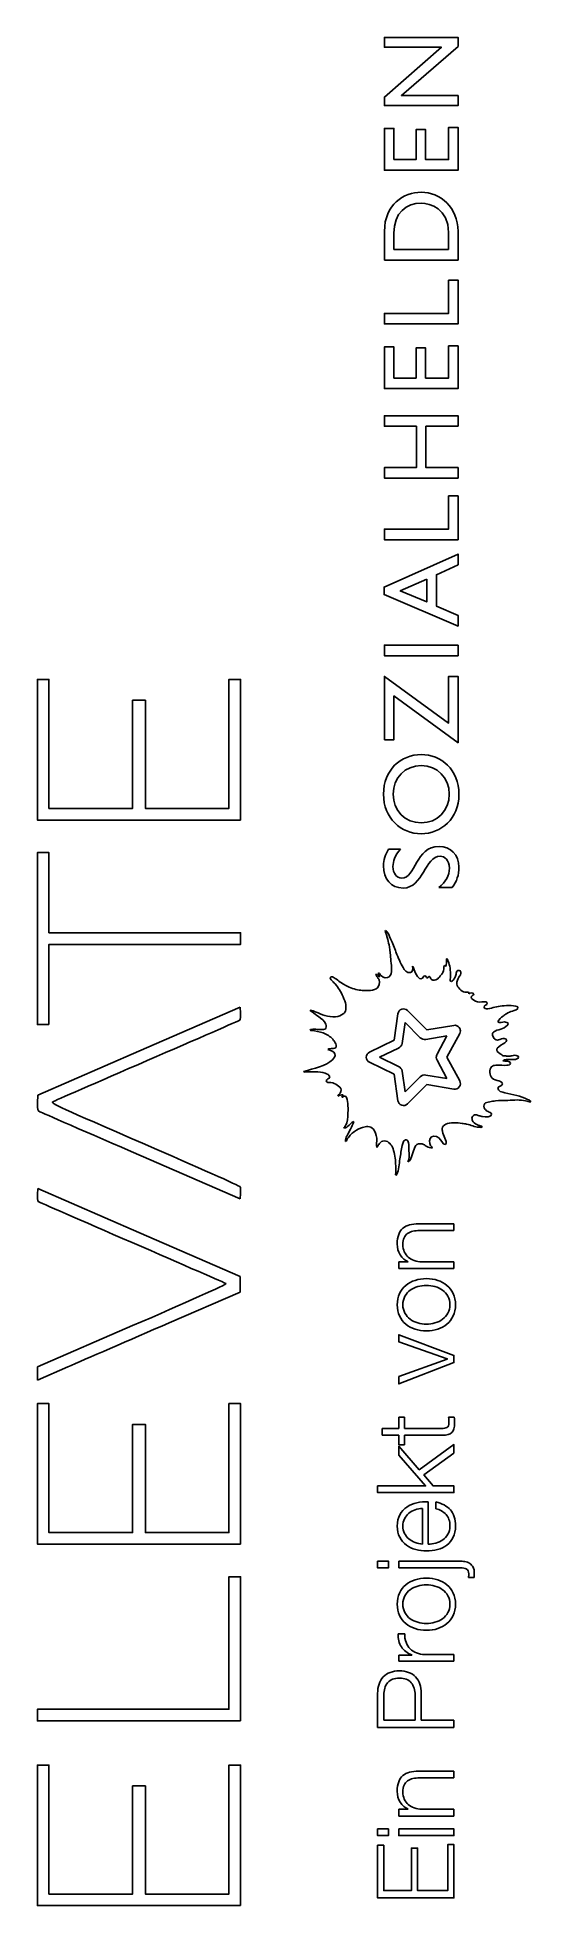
# Model space of a CAD drawing. Header units: millimetres. Extents: x -4.5 to 7.5, y 25.9 to 71.5.
import ezdxf

# ---------------------------------------------------------------- set-up
doc = ezdxf.new("R2010")
doc.units = ezdxf.units.MM
doc.layers.get('0').update_dxf_attribs({"linetype": 'CONTINUOUS'})

msp = doc.modelspace()

# ---------------------------------------------------------------- linework, layer by layer
for p, q in [((3.937, 66.044), (3.937, 66.742)), ((4.168, 66.699), (4.168, 66.302)), ((5.5, 66.302), (5.5, 66.713)), ((5.732, 66.744), (5.732, 66.044)), ((4.168, 66.302), (5.5, 66.302)), ((5.732, 66.044), (3.937, 66.044)), ((4.039, 51.674), (4.331, 51.674)), ((5.59, 50.74), (5.263, 50.74)), ((0.412, 47.821), (-2.054, 46.752)), ((0.421, 47.676), (0.412, 47.821)), ((4.17, 47.015), (4.266, 47.664)), ((4.443, 47.448), (4.368, 46.941)), ((4.812, 47.079), (4.443, 47.448)), ((4.497, 47.74), (4.967, 47.269)), ((3.568, 46.725), (4.17, 47.015)), ((5.461, 47.123), (4.945, 47.036)), ((4.967, 47.269), (5.631, 47.38)), ((5.22, 46.675), (5.461, 47.123)), ((5.774, 47.181), (5.462, 46.602)), ((-2.054, 46.752), (-4.52, 45.68)), ((4.17, 46.189), (3.568, 46.48)), ((4.283, 46.826), (3.819, 46.602)), ((3.819, 46.602), (4.283, 46.378)), ((5.461, 46.082), (5.22, 46.53)), ((5.462, 46.602), (5.774, 46.023)), ((4.266, 45.541), (4.17, 46.189)), ((4.368, 46.263), (4.443, 45.756)), ((4.443, 45.756), (4.812, 46.126)), ((4.945, 46.168), (5.461, 46.082)), ((-4.52, 45.68), (-4.528, 45.49)), ((4.967, 45.936), (4.497, 45.465)), ((5.631, 45.824), (4.967, 45.936)), ((-1.997, 44.198), (0.412, 43.152)), ((-4.52, 43.398), (-4.528, 43.254)), ((-2.054, 42.327), (-4.52, 43.398)), ((0.412, 43.152), (0.421, 43.279)), ((4.767, 42.54), (5.634, 42.54)), ((5.634, 42.375), (4.793, 42.375)), ((5.634, 42.54), (5.634, 42.375)), ((0.412, 41.258), (-2.054, 42.327)), ((4.287, 41.446), (4.287, 41.61)), ((4.287, 41.61), (4.519, 41.61)), ((4.519, 41.61), (4.519, 41.615)), ((4.848, 41.61), (5.634, 41.61)), ((5.634, 41.61), (5.634, 41.446)), ((0.412, 41.066), (0.412, 41.258)), ((0.412, 40.876), (0.412, 41.066)), ((5.634, 41.446), (4.287, 41.446)), ((-1.317, 40.124), (0.412, 40.876)), ((-2.21, 40.056), (-4.534, 39.05)), ((-4.534, 39.05), (-4.534, 38.889)), ((-4.534, 38.73), (-3.791, 39.05)), ((-4.534, 38.889), (-4.534, 38.73)), ((4.287, 37.55), (4.287, 37.825)), ((4.287, 37.825), (4.425, 37.825)), ((4.425, 37.825), (4.425, 37.55)), ((5.503, 37.825), (5.642, 37.825)), ((3.882, 37.386), (3.882, 37.55)), ((3.882, 37.55), (4.287, 37.55)), ((4.287, 37.386), (3.882, 37.386)), ((4.287, 37.151), (4.287, 37.386)), ((4.425, 37.55), (5.334, 37.55)), ((5.347, 37.386), (4.425, 37.386)), ((4.425, 37.386), (4.425, 37.151)), ((4.425, 37.151), (4.287, 37.151)), ((4.866, 34.725), (4.866, 35.597)), ((5.005, 35.762), (5.005, 34.725)), ((5.19, 35.592), (5.19, 35.757)), ((4.287, 34.148), (4.287, 34.313)), ((4.287, 34.313), (5.757, 34.313)), ((5.796, 34.148), (4.287, 34.148)), ((6.125, 33.914), (5.989, 33.914)), ((4.268, 32.538), (4.433, 32.538)), ((4.287, 31.872), (4.287, 32.023)), ((4.287, 32.023), (4.603, 32.023)), ((4.603, 32.023), (4.603, 32.029)), ((4.916, 32.036), (5.634, 32.036)), ((5.634, 32.036), (5.634, 31.872)), ((5.634, 31.872), (4.287, 31.872)), ((3.77, 30.258), (3.77, 31.086)), ((3.921, 31.047), (3.921, 30.436)), ((4.684, 30.436), (4.684, 31.047)), ((4.835, 31.086), (4.835, 30.436)), ((5.634, 30.258), (3.77, 30.258)), ((3.921, 30.436), (4.684, 30.436)), ((4.835, 30.436), (5.634, 30.436)), ((5.634, 30.436), (5.634, 30.258)), ((4.767, 29.191), (5.634, 29.191)), ((5.634, 29.191), (5.634, 29.026)), ((5.634, 29.026), (4.793, 29.026)), ((4.287, 28.097), (4.287, 28.261)), ((4.287, 28.261), (4.519, 28.261)), ((4.519, 28.261), (4.519, 28.266)), ((4.848, 28.261), (5.634, 28.261)), ((5.634, 28.261), (5.634, 28.097)), ((5.634, 28.097), (4.287, 28.097))]:
    msp.add_line(p, q)
for points in [[(5.732, 71.254), (5.732, 71.475), (3.937, 71.475), (3.937, 71.233), (5.326, 71.233), (3.937, 70.017), (3.937, 69.812), (5.732, 69.812), (5.732, 70.054), (4.35, 70.054)], [(4.168, 68.493), (4.168, 69.254), (3.937, 69.254), (3.937, 68.235), (5.732, 68.235), (5.732, 69.278), (5.5, 69.278), (5.5, 68.493), (4.942, 68.493), (4.942, 69.228), (4.71, 69.228), (4.71, 68.493)], [(5.5, 65.555), (5.5, 64.744), (3.937, 64.744), (3.937, 64.486), (5.732, 64.486), (5.732, 65.555)], [(4.168, 63.167), (4.168, 63.928), (3.937, 63.928), (3.937, 62.909), (5.732, 62.909), (5.732, 63.952), (5.5, 63.952), (5.5, 63.167), (4.942, 63.167), (4.942, 63.902), (4.71, 63.902), (4.71, 63.167)], [(5.732, 61.991), (5.732, 62.248), (3.937, 62.248), (3.937, 61.991), (4.718, 61.991), (4.718, 60.985), (3.937, 60.985), (3.937, 60.727), (5.732, 60.727), (5.732, 60.985), (4.95, 60.985), (4.95, 61.991)], [(5.5, 60.293), (5.5, 59.482), (3.937, 59.482), (3.937, 59.224), (5.732, 59.224), (5.732, 60.293)], [(5.732, 58.608), (5.732, 58.872), (3.926, 58.069), (3.926, 57.887), (5.732, 57.116), (5.732, 57.379), (5.203, 57.606), (5.203, 58.369)], [(4.971, 58.264), (4.971, 57.706), (4.321, 57.974)], [(5.732, 56.653), (5.732, 56.395), (3.937, 56.395), (3.937, 56.653)], [(0.427, 52.387), (-2.054, 52.387), (-4.534, 52.387), (-4.534, 54.102), (-4.534, 55.817), (-4.392, 55.817), (-4.251, 55.817), (-4.251, 54.244), (-4.251, 52.671), (-3.23, 52.671), (-2.21, 52.671), (-2.21, 53.989), (-2.21, 55.307), (-2.054, 55.307), (-1.898, 55.307), (-1.898, 53.989), (-1.898, 52.671), (-0.877, 52.671), (0.143, 52.671), (0.143, 54.244), (0.143, 55.817), (0.285, 55.817), (0.427, 55.817), (0.427, 54.102)], [(3.937, 54.344), (4.168, 54.344), (4.168, 55.416), (5.732, 54.273), (5.732, 55.892), (5.5, 55.892), (5.5, 54.75), (3.937, 55.892)], [(-4.251, 47.398), (-4.392, 47.398), (-4.534, 47.398), (-4.534, 49.496), (-4.534, 51.594), (-4.392, 51.594), (-4.251, 51.594), (-4.251, 50.616), (-4.251, 49.638), (-1.912, 49.638), (0.427, 49.638), (0.427, 49.496), (0.427, 49.354), (-1.912, 49.354), (-4.251, 49.354), (-4.251, 48.376)], [(4.287, 38.819), (4.287, 38.636), (5.634, 39.156), (5.634, 39.331), (4.287, 39.835), (4.287, 39.665), (5.469, 39.247), (5.469, 39.242)], [(0.427, 34.727), (-2.054, 34.727), (-4.534, 34.727), (-4.534, 36.442), (-4.534, 38.157), (-4.392, 38.157), (-4.251, 38.157), (-4.251, 36.584), (-4.251, 35.011), (-3.23, 35.011), (-2.21, 35.011), (-2.21, 36.329), (-2.21, 37.647), (-2.054, 37.647), (-1.898, 37.647), (-1.898, 36.329), (-1.898, 35.011), (-0.877, 35.011), (0.143, 35.011), (0.143, 36.584), (0.143, 38.157), (0.285, 38.157), (0.427, 38.157), (0.427, 36.442)], [(3.77, 36.148), (3.77, 35.984), (5.634, 35.984), (5.634, 36.148), (5.122, 36.148), (4.9, 36.415), (5.634, 36.947), (5.634, 37.154), (4.785, 36.54), (4.287, 37.114), (4.287, 36.895), (4.939, 36.148)], [(3.77, 34.313), (3.77, 34.148), (4.033, 34.148), (4.033, 34.313)], [(0.427, 30.418), (-2.054, 30.418), (-4.534, 30.418), (-4.534, 30.56), (-4.534, 30.702), (-2.196, 30.702), (0.143, 30.702), (0.143, 32.318), (0.143, 33.933), (0.285, 33.933), (0.427, 33.933), (0.427, 32.176)], [(0.427, 25.911), (-2.054, 25.911), (-4.534, 25.911), (-4.534, 27.626), (-4.534, 29.341), (-4.392, 29.341), (-4.251, 29.341), (-4.251, 27.768), (-4.251, 26.195), (-3.23, 26.195), (-2.21, 26.195), (-2.21, 27.513), (-2.21, 28.831), (-2.054, 28.831), (-1.898, 28.831), (-1.898, 27.513), (-1.898, 26.195), (-0.877, 26.195), (0.143, 26.195), (0.143, 27.768), (0.143, 29.341), (0.285, 29.341), (0.427, 29.341), (0.427, 27.626)], [(3.77, 27.783), (3.77, 27.619), (4.033, 27.619), (4.033, 27.783)], [(3.77, 27.386), (3.77, 26.099), (5.634, 26.099), (5.634, 27.4), (5.482, 27.4), (5.482, 26.277), (4.746, 26.277), (4.746, 27.316), (4.595, 27.316), (4.595, 26.277), (3.921, 26.277), (3.921, 27.386)], [(4.287, 27.783), (4.287, 27.619), (5.634, 27.619), (5.634, 27.783)]]:
    msp.add_lwpolyline(points, close=True)
for points in [[(3.937, 66.742), (3.937, 67.405), (4.41, 67.697), (4.834, 67.697)], [(4.834, 67.697), (5.295, 67.697), (5.732, 67.336), (5.732, 66.744)], [(4.834, 67.431), (4.473, 67.431), (4.168, 67.202), (4.168, 66.699)], [(5.5, 66.713), (5.5, 67.297), (5.055, 67.431), (4.834, 67.431)], [(3.913, 53.017), (3.913, 53.609), (4.334, 53.983), (4.834, 53.983)], [(4.834, 53.983), (5.318, 53.983), (5.755, 53.619), (5.755, 53.012)], [(4.834, 53.717), (4.439, 53.717), (4.15, 53.419), (4.15, 53.017)], [(5.518, 53.017), (5.518, 53.419), (5.226, 53.717), (4.834, 53.717)], [(4.834, 52.053), (4.337, 52.053), (3.913, 52.435), (3.913, 53.017)], [(4.15, 53.017), (4.15, 52.617), (4.439, 52.319), (4.834, 52.319)], [(4.834, 52.319), (5.226, 52.319), (5.518, 52.617), (5.518, 53.017)], [(5.755, 53.012), (5.755, 52.425), (5.321, 52.053), (4.834, 52.053)], [(3.913, 51.274), (3.913, 51.411), (3.955, 51.548), (4.039, 51.674)], [(4.331, 51.674), (4.187, 51.522), (4.145, 51.374), (4.145, 51.253)], [(4.358, 50.969), (4.703, 50.969), (4.697, 51.745), (5.268, 51.745)], [(5.297, 51.506), (4.926, 51.506), (4.884, 50.729), (4.392, 50.729)], [(5.268, 51.745), (5.55, 51.745), (5.755, 51.532), (5.755, 51.243)], [(5.524, 51.214), (5.524, 51.414), (5.397, 51.506), (5.297, 51.506)], [(4.392, 50.729), (4.1, 50.729), (3.913, 50.945), (3.913, 51.274)], [(4.145, 51.253), (4.145, 51.087), (4.231, 50.969), (4.358, 50.969)], [(5.263, 50.74), (5.432, 50.872), (5.524, 51.037), (5.524, 51.214)], [(5.755, 51.243), (5.755, 51.048), (5.703, 50.89), (5.59, 50.74)], [(3.96, 49.692), (3.945, 49.664), (3.971, 49.638), (3.98, 49.611)], [(4.013, 49.645), (4.001, 49.663), (3.983, 49.687), (3.96, 49.692)], [(3.98, 49.611), (3.989, 49.584), (3.995, 49.551), (4.003, 49.521)], [(4.003, 49.521), (4.019, 49.463), (4.037, 49.402), (4.05, 49.34)], [(4.107, 49.44), (4.077, 49.51), (4.052, 49.587), (4.013, 49.645)], [(4.05, 49.34), (4.063, 49.279), (4.076, 49.16), (4.082, 49.088)], [(4.226, 49.151), (4.208, 49.206), (4.141, 49.361), (4.107, 49.44)], [(4.082, 49.088), (4.089, 48.987), (4.117, 48.805), (4.108, 48.692)], [(4.393, 48.792), (4.333, 48.893), (4.264, 49.035), (4.226, 49.151)], [(4.57, 48.668), (4.477, 48.641), (4.426, 48.736), (4.393, 48.792)], [(4.621, 48.822), (4.64, 48.75), (4.628, 48.685), (4.57, 48.668)], [(4.661, 48.735), (4.649, 48.768), (4.645, 48.806), (4.621, 48.822)], [(5.394, 48.842), (5.384, 48.794), (5.383, 48.718), (5.361, 48.671)], [(5.434, 48.812), (5.419, 48.82), (5.422, 48.847), (5.394, 48.842)], [(5.448, 49.006), (5.464, 48.941), (5.449, 48.867), (5.434, 48.812)], [(5.491, 48.946), (5.482, 48.969), (5.477, 49.003), (5.448, 49.006)], [(5.548, 48.567), (5.555, 48.719), (5.534, 48.843), (5.491, 48.946)], [(2.642, 48.567), (2.629, 48.565), (2.609, 48.546), (2.612, 48.524)], [(2.612, 48.524), (2.613, 48.51), (2.652, 48.479), (2.672, 48.457)], [(2.736, 48.524), (2.703, 48.547), (2.673, 48.575), (2.642, 48.567)], [(2.672, 48.457), (2.696, 48.431), (2.716, 48.409), (2.732, 48.39)], [(2.732, 48.39), (2.82, 48.289), (2.872, 48.203), (2.926, 48.075)], [(2.98, 48.36), (2.9, 48.403), (2.815, 48.468), (2.736, 48.524)], [(3.278, 48.249), (3.163, 48.271), (3.061, 48.316), (2.98, 48.36)], [(3.777, 48.598), (3.764, 48.609), (3.751, 48.633), (3.73, 48.625)], [(3.73, 48.625), (3.731, 48.6), (3.75, 48.58), (3.764, 48.558)], [(3.764, 48.558), (3.777, 48.536), (3.795, 48.512), (3.804, 48.487)], [(3.804, 48.487), (3.829, 48.419), (3.808, 48.333), (3.77, 48.296)], [(3.824, 48.564), (3.806, 48.572), (3.792, 48.585), (3.777, 48.598)], [(3.831, 48.618), (3.818, 48.633), (3.812, 48.657), (3.79, 48.658)], [(3.79, 48.658), (3.79, 48.615), (3.817, 48.6), (3.824, 48.564)], [(4.011, 48.544), (3.934, 48.518), (3.863, 48.576), (3.831, 48.618)], [(4.108, 48.692), (4.103, 48.618), (4.066, 48.562), (4.011, 48.544)], [(4.741, 48.574), (4.706, 48.624), (4.682, 48.677), (4.661, 48.735)], [(4.865, 48.527), (4.802, 48.501), (4.77, 48.534), (4.741, 48.574)], [(4.952, 48.571), (4.912, 48.618), (4.879, 48.566), (4.865, 48.527)], [(4.976, 48.537), (4.958, 48.54), (4.963, 48.558), (4.952, 48.571)], [(5.039, 48.574), (4.996, 48.576), (5.012, 48.531), (4.976, 48.537)], [(5.086, 48.501), (5.063, 48.518), (5.061, 48.549), (5.039, 48.574)], [(5.223, 48.504), (5.189, 48.483), (5.126, 48.47), (5.086, 48.501)], [(5.297, 48.584), (5.271, 48.55), (5.248, 48.519), (5.223, 48.504)], [(5.361, 48.671), (5.35, 48.649), (5.319, 48.614), (5.297, 48.584)], [(5.551, 48.454), (5.535, 48.487), (5.546, 48.529), (5.548, 48.567)], [(5.635, 48.511), (5.612, 48.478), (5.586, 48.438), (5.551, 48.454)], [(5.679, 48.601), (5.673, 48.576), (5.653, 48.537), (5.635, 48.511)], [(5.705, 48.698), (5.684, 48.676), (5.686, 48.634), (5.679, 48.601)], [(5.705, 48.387), (5.697, 48.454), (5.734, 48.512), (5.756, 48.554)], [(5.802, 48.678), (5.794, 48.729), (5.734, 48.728), (5.705, 48.698)], [(5.896, 48.193), (5.814, 48.205), (5.716, 48.302), (5.705, 48.387)], [(5.756, 48.554), (5.774, 48.59), (5.81, 48.635), (5.802, 48.678)], [(2.926, 48.075), (2.953, 48.012), (2.984, 47.947), (2.994, 47.885)], [(2.994, 47.885), (3, 47.843), (3, 47.772), (2.984, 47.727)], [(3.596, 48.233), (3.478, 48.218), (3.388, 48.229), (3.278, 48.249)], [(3.77, 48.296), (3.734, 48.262), (3.663, 48.241), (3.596, 48.233)], [(5.99, 48.189), (5.954, 48.199), (5.927, 48.188), (5.896, 48.193)], [(5.993, 48.152), (5.996, 48.165), (6, 48.182), (5.99, 48.189)], [(6.121, 48.149), (6.099, 48.19), (6.027, 48.166), (5.993, 48.152)], [(6.057, 48.072), (6.061, 48.11), (6.114, 48.11), (6.121, 48.149)], [(6.084, 48.015), (6.071, 48.029), (6.054, 48.044), (6.057, 48.072)], [(6.258, 47.948), (6.185, 47.948), (6.115, 47.982), (6.084, 48.015)], [(6.445, 47.921), (6.44, 47.98), (6.318, 47.948), (6.258, 47.948)], [(6.368, 47.821), (6.361, 47.883), (6.451, 47.865), (6.445, 47.921)], [(7.028, 47.861), (6.868, 47.866), (6.744, 47.849), (6.633, 47.824)], [(7.195, 47.814), (7.189, 47.851), (7.1, 47.859), (7.028, 47.861)], [(-1.855, 46.519), (-0.625, 47.052), (0.395, 47.497), (0.407, 47.509)], [(0.407, 47.509), (0.421, 47.523), (0.427, 47.597), (0.421, 47.676)], [(2.267, 47.704), (2.22, 47.723), (2.172, 47.748), (2.123, 47.751)], [(2.123, 47.751), (2.124, 47.726), (2.153, 47.719), (2.17, 47.707)], [(2.17, 47.707), (2.225, 47.67), (2.275, 47.631), (2.327, 47.593)], [(2.742, 47.59), (2.56, 47.576), (2.395, 47.65), (2.267, 47.704)], [(2.327, 47.593), (2.392, 47.546), (2.477, 47.486), (2.508, 47.413)], [(2.508, 47.413), (2.524, 47.375), (2.522, 47.309), (2.491, 47.289)], [(2.926, 47.657), (2.882, 47.624), (2.817, 47.595), (2.742, 47.59)], [(2.984, 47.727), (2.973, 47.697), (2.948, 47.673), (2.926, 47.657)], [(4.266, 47.664), (4.274, 47.715), (4.309, 47.757), (4.358, 47.773)], [(4.358, 47.773), (4.407, 47.789), (4.461, 47.776), (4.497, 47.74)], [(6.459, 47.781), (6.413, 47.777), (6.372, 47.789), (6.368, 47.821)], [(6.633, 47.824), (6.57, 47.81), (6.52, 47.785), (6.459, 47.781)], [(6.7, 47.463), (6.729, 47.529), (6.781, 47.567), (6.834, 47.607)], [(6.867, 47.463), (6.811, 47.463), (6.751, 47.434), (6.7, 47.463)], [(6.82, 47.305), (6.859, 47.32), (6.957, 47.368), (6.954, 47.416)], [(6.834, 47.607), (6.861, 47.627), (6.886, 47.648), (6.914, 47.664)], [(6.954, 47.416), (6.952, 47.453), (6.9, 47.463), (6.867, 47.463)], [(6.914, 47.664), (6.956, 47.686), (7.015, 47.715), (7.061, 47.73)], [(7.061, 47.73), (7.114, 47.748), (7.204, 47.762), (7.195, 47.814)], [(2.153, 47.282), (2.143, 47.281), (2.121, 47.281), (2.12, 47.265)], [(2.12, 47.265), (2.128, 47.255), (2.144, 47.257), (2.156, 47.255)], [(2.304, 47.282), (2.253, 47.283), (2.197, 47.288), (2.153, 47.282)], [(2.156, 47.255), (2.263, 47.241), (2.353, 47.224), (2.438, 47.195)], [(2.491, 47.289), (2.455, 47.264), (2.362, 47.28), (2.304, 47.282)], [(2.438, 47.195), (2.536, 47.161), (2.614, 47.112), (2.675, 47.041)], [(2.675, 47.041), (2.689, 47.026), (2.702, 47.004), (2.716, 46.984)], [(2.716, 46.984), (2.741, 46.948), (2.763, 46.911), (2.762, 46.857)], [(4.368, 46.941), (4.36, 46.891), (4.329, 46.848), (4.283, 46.826)], [(4.945, 47.036), (4.897, 47.028), (4.847, 47.044), (4.812, 47.079)], [(5.631, 47.38), (5.683, 47.389), (5.734, 47.367), (5.764, 47.325)], [(5.764, 47.325), (5.781, 47.302), (5.79, 47.274), (5.79, 47.246)], [(5.79, 47.246), (5.79, 47.224), (5.784, 47.202), (5.774, 47.181)], [(6.633, 47.041), (6.604, 47.058), (6.565, 47.126), (6.576, 47.178)], [(6.576, 47.178), (6.582, 47.205), (6.614, 47.228), (6.64, 47.242)], [(6.693, 47.021), (6.679, 47.021), (6.649, 47.032), (6.633, 47.041)], [(6.64, 47.242), (6.69, 47.268), (6.761, 47.282), (6.82, 47.305)], [(6.69, 46.823), (6.721, 46.874), (6.837, 46.918), (6.877, 46.954)], [(6.824, 47.058), (6.777, 47.052), (6.732, 47.019), (6.693, 47.021)], [(6.921, 47.027), (6.915, 47.054), (6.865, 47.063), (6.824, 47.058)], [(6.877, 46.954), (6.896, 46.97), (6.924, 47.01), (6.921, 47.027)], [(-4.16, 45.516), (-4.123, 45.533), (-3.088, 45.987), (-1.855, 46.519)], [(2.669, 46.542), (2.512, 46.388), (2.206, 46.324), (1.972, 46.257)], [(2.762, 46.857), (2.737, 46.791), (2.599, 46.837), (2.555, 46.79)], [(2.555, 46.79), (2.622, 46.771), (2.703, 46.748), (2.726, 46.686)], [(2.726, 46.686), (2.748, 46.624), (2.705, 46.578), (2.669, 46.542)], [(3.491, 46.602), (3.491, 46.655), (3.52, 46.702), (3.568, 46.725)], [(3.568, 46.48), (3.52, 46.502), (3.491, 46.55), (3.491, 46.602)], [(5.202, 46.602), (5.202, 46.627), (5.208, 46.652), (5.22, 46.675)], [(5.22, 46.53), (5.208, 46.553), (5.202, 46.577), (5.202, 46.602)], [(6.757, 46.689), (6.707, 46.721), (6.651, 46.761), (6.69, 46.823)], [(6.837, 46.639), (6.819, 46.645), (6.785, 46.671), (6.757, 46.689)], [(6.824, 46.515), (6.835, 46.531), (6.881, 46.543), (6.914, 46.545)], [(7.015, 46.455), (7.015, 46.516), (6.869, 46.503), (6.824, 46.515)], [(6.918, 46.632), (6.892, 46.634), (6.859, 46.632), (6.837, 46.639)], [(6.914, 46.545), (6.991, 46.552), (7.206, 46.522), (7.205, 46.602)], [(7.001, 46.629), (6.971, 46.626), (6.94, 46.631), (6.918, 46.632)], [(7.118, 46.649), (7.07, 46.646), (7.04, 46.632), (7.001, 46.629)], [(7.205, 46.602), (7.205, 46.638), (7.166, 46.652), (7.118, 46.649)], [(1.972, 46.257), (1.972, 46.253), (1.968, 46.253), (1.969, 46.247)], [(1.969, 46.247), (1.973, 46.247), (1.972, 46.242), (1.976, 46.241)], [(1.976, 46.241), (2.143, 46.244), (2.352, 46.263), (2.491, 46.214)], [(2.491, 46.214), (2.532, 46.199), (2.602, 46.164), (2.602, 46.123)], [(2.602, 46.123), (2.602, 46.068), (2.515, 46.076), (2.518, 46.023)], [(2.518, 46.023), (2.521, 45.978), (2.577, 45.991), (2.632, 45.986)], [(4.283, 46.378), (4.329, 46.357), (4.36, 46.314), (4.368, 46.263)], [(4.812, 46.126), (4.847, 46.16), (4.897, 46.176), (4.945, 46.168)], [(5.774, 46.023), (5.798, 45.977), (5.795, 45.922), (5.764, 45.879)], [(6.539, 46.123), (6.496, 46.203), (6.498, 46.349), (6.573, 46.388)], [(6.686, 46.036), (6.621, 46.049), (6.564, 46.078), (6.539, 46.123)], [(6.573, 46.388), (6.6, 46.402), (6.643, 46.409), (6.68, 46.411)], [(6.68, 46.411), (6.759, 46.417), (6.849, 46.399), (6.924, 46.405)], [(6.814, 45.956), (6.813, 46.009), (6.737, 46.026), (6.686, 46.036)], [(6.924, 46.405), (6.972, 46.408), (7.014, 46.428), (7.015, 46.455)], [(2.632, 45.986), (2.691, 45.981), (2.736, 45.956), (2.783, 45.923)], [(2.783, 45.923), (2.82, 45.896), (2.877, 45.856), (2.88, 45.805)], [(2.88, 45.805), (2.883, 45.754), (2.831, 45.705), (2.803, 45.655)], [(2.803, 45.655), (2.839, 45.67), (2.871, 45.689), (2.926, 45.685)], [(2.926, 45.685), (2.923, 45.658), (2.901, 45.65), (2.896, 45.625)], [(2.896, 45.625), (2.929, 45.632), (2.95, 45.651), (2.987, 45.655)], [(2.987, 45.655), (3.026, 45.611), (3.031, 45.541), (3.04, 45.471)], [(5.764, 45.879), (5.734, 45.837), (5.683, 45.816), (5.631, 45.824)], [(6.877, 45.732), (6.816, 45.746), (6.691, 45.78), (6.703, 45.852)], [(6.703, 45.852), (6.713, 45.911), (6.815, 45.883), (6.814, 45.956)], [(7.428, 45.574), (7.262, 45.659), (7.077, 45.686), (6.877, 45.732)], [(7.505, 45.511), (7.502, 45.55), (7.456, 45.56), (7.428, 45.574)], [(-4.528, 45.49), (-4.537, 45.315), (-4.531, 45.298), (-4.472, 45.272)], [(-4.472, 45.272), (-4.435, 45.255), (-3.324, 44.773), (-1.997, 44.198)], [(-1.909, 44.479), (-3.979, 45.377), (-4.217, 45.485), (-4.16, 45.516)], [(3.047, 45.246), (3.047, 45.127), (3.033, 45.018), (2.994, 44.945)], [(3.04, 45.471), (3.05, 45.398), (3.047, 45.322), (3.047, 45.246)], [(4.358, 45.431), (4.309, 45.448), (4.274, 45.49), (4.266, 45.541)], [(4.497, 45.465), (4.461, 45.428), (4.407, 45.415), (4.358, 45.431)], [(6.084, 45.052), (6.075, 45.075), (6.067, 45.11), (6.077, 45.139)], [(6.077, 45.139), (6.087, 45.167), (6.126, 45.2), (6.168, 45.199)], [(6.168, 45.199), (6.187, 45.199), (6.218, 45.184), (6.248, 45.176)], [(6.248, 45.176), (6.274, 45.169), (6.304, 45.16), (6.332, 45.156)], [(6.332, 45.156), (6.402, 45.145), (6.561, 45.139), (6.549, 45.216)], [(6.385, 45.34), (6.359, 45.372), (6.349, 45.444), (6.385, 45.474)], [(6.385, 45.474), (6.406, 45.492), (6.461, 45.505), (6.506, 45.514)], [(6.465, 45.276), (6.437, 45.293), (6.401, 45.321), (6.385, 45.34)], [(6.549, 45.216), (6.545, 45.245), (6.493, 45.26), (6.465, 45.276)], [(6.506, 45.514), (6.552, 45.523), (6.603, 45.532), (6.643, 45.538)], [(6.643, 45.538), (6.753, 45.553), (6.846, 45.546), (6.948, 45.551)], [(6.948, 45.551), (7.107, 45.559), (7.248, 45.569), (7.378, 45.541)], [(7.378, 45.541), (7.424, 45.531), (7.463, 45.511), (7.505, 45.511)], [(2.994, 44.945), (2.979, 44.918), (2.955, 44.899), (2.947, 44.871)], [(2.947, 44.871), (2.997, 44.878), (3.036, 44.913), (3.074, 44.945)], [(3.02, 44.68), (3.002, 44.642), (2.98, 44.598), (2.984, 44.55)], [(3.188, 45.035), (3.146, 44.902), (3.076, 44.796), (3.02, 44.68)], [(3.02, 44.59), (3.069, 44.669), (3.13, 44.738), (3.204, 44.791)], [(3.074, 44.945), (3.092, 44.961), (3.11, 44.98), (3.127, 44.995)], [(3.127, 44.995), (3.146, 45.011), (3.165, 45.03), (3.188, 45.035)], [(3.204, 44.791), (3.268, 44.836), (3.324, 44.867), (3.405, 44.891)], [(3.405, 44.891), (3.443, 44.903), (3.492, 44.917), (3.529, 44.915)], [(3.529, 44.915), (3.582, 44.912), (3.641, 44.881), (3.663, 44.855)], [(3.663, 44.855), (3.706, 44.805), (3.741, 44.709), (3.747, 44.627)], [(5.042, 44.496), (5.016, 44.594), (5.058, 44.673), (5.143, 44.677)], [(5.143, 44.677), (5.241, 44.682), (5.296, 44.603), (5.334, 44.547)], [(5.344, 44.868), (5.346, 44.913), (5.403, 44.954), (5.437, 44.972)], [(5.354, 44.788), (5.349, 44.811), (5.342, 44.843), (5.344, 44.868)], [(5.407, 44.627), (5.388, 44.676), (5.366, 44.735), (5.354, 44.788)], [(5.437, 44.972), (5.532, 45.019), (5.723, 45.005), (5.833, 44.988)], [(5.833, 44.988), (5.87, 44.983), (5.908, 44.979), (5.943, 44.972)], [(5.943, 44.972), (6.042, 44.951), (6.141, 44.902), (6.238, 44.895)], [(6.188, 44.962), (6.149, 44.983), (6.099, 45.013), (6.084, 45.052)], [(6.258, 44.935), (6.235, 44.942), (6.211, 44.949), (6.188, 44.962)], [(6.238, 44.895), (6.268, 44.893), (6.313, 44.887), (6.325, 44.908)], [(6.325, 44.908), (6.311, 44.926), (6.282, 44.927), (6.258, 44.935)], [(0.418, 43.441), (0.41, 43.461), (-0.636, 43.929), (-1.909, 44.479)], [(2.984, 44.55), (3.007, 44.549), (3.011, 44.575), (3.02, 44.59)], [(3.747, 44.627), (3.752, 44.545), (3.734, 44.462), (3.747, 44.399)], [(3.747, 44.399), (3.77, 44.419), (3.781, 44.45), (3.8, 44.476)], [(3.8, 44.476), (3.82, 44.503), (3.839, 44.531), (3.864, 44.547)], [(3.864, 44.547), (3.899, 44.569), (3.969, 44.565), (4.008, 44.547)], [(4.008, 44.547), (4.047, 44.528), (4.095, 44.474), (4.115, 44.439)], [(4.115, 44.439), (4.138, 44.401), (4.157, 44.342), (4.172, 44.282)], [(4.172, 44.282), (4.187, 44.224), (4.201, 44.158), (4.205, 44.098)], [(4.313, 44.125), (4.33, 44.232), (4.348, 44.349), (4.373, 44.446)], [(4.373, 44.446), (4.382, 44.482), (4.385, 44.521), (4.4, 44.547)], [(4.4, 44.547), (4.41, 44.565), (4.442, 44.591), (4.467, 44.59)], [(4.467, 44.59), (4.497, 44.588), (4.52, 44.544), (4.527, 44.513)], [(4.534, 44.332), (4.537, 44.218), (4.547, 44.115), (4.507, 44.054)], [(4.527, 44.513), (4.536, 44.472), (4.531, 44.405), (4.534, 44.332)], [(4.584, 44.131), (4.608, 44.182), (4.623, 44.253), (4.644, 44.316)], [(4.644, 44.316), (4.664, 44.376), (4.694, 44.447), (4.731, 44.476)], [(4.731, 44.476), (4.77, 44.506), (4.848, 44.494), (4.892, 44.476)], [(4.892, 44.476), (4.923, 44.463), (4.944, 44.437), (4.972, 44.423)], [(4.972, 44.423), (5.012, 44.402), (5.054, 44.396), (5.109, 44.389)], [(5.089, 44.416), (5.071, 44.436), (5.05, 44.47), (5.042, 44.496)], [(5.109, 44.389), (5.113, 44.402), (5.097, 44.408), (5.089, 44.416)], [(5.334, 44.547), (5.355, 44.515), (5.374, 44.469), (5.424, 44.473)], [(5.424, 44.473), (5.469, 44.519), (5.426, 44.579), (5.407, 44.627)], [(4.205, 44.098), (4.213, 43.991), (4.216, 43.873), (4.212, 43.78)], [(4.212, 43.78), (4.211, 43.76), (4.201, 43.736), (4.215, 43.723)], [(4.215, 43.723), (4.231, 43.721), (4.237, 43.74), (4.242, 43.75)], [(4.242, 43.75), (4.294, 43.85), (4.293, 43.997), (4.313, 44.125)], [(4.507, 44.054), (4.544, 44.06), (4.569, 44.1), (4.584, 44.131)], [(0.421, 43.279), (0.427, 43.35), (0.424, 43.424), (0.418, 43.441)], [(-4.528, 43.254), (-4.534, 43.175), (-4.528, 43.101), (-4.514, 43.087)], [(-4.514, 43.087), (-4.503, 43.075), (-3.471, 42.622), (-2.224, 42.083)], [(4.284, 42.282), (4.308, 42.346), (4.343, 42.397), (4.387, 42.435)], [(4.387, 42.435), (4.432, 42.474), (4.486, 42.5), (4.55, 42.516)], [(4.55, 42.516), (4.615, 42.532), (4.687, 42.54), (4.767, 42.54)], [(4.793, 42.375), (4.736, 42.375), (4.682, 42.37), (4.633, 42.36)], [(-2.224, 42.083), (-0.977, 41.542), (0.058, 41.091), (0.078, 41.08)], [(4.248, 42.046), (4.248, 42.14), (4.26, 42.219), (4.284, 42.282)], [(4.322, 41.783), (4.272, 41.863), (4.248, 41.95), (4.248, 42.046)], [(4.417, 42.199), (4.396, 42.155), (4.386, 42.099), (4.386, 42.033)], [(4.386, 42.033), (4.386, 41.967), (4.398, 41.908), (4.421, 41.857)], [(4.503, 42.305), (4.467, 42.279), (4.438, 42.243), (4.417, 42.199)], [(4.633, 42.36), (4.583, 42.349), (4.54, 42.331), (4.503, 42.305)], [(4.519, 41.615), (4.437, 41.647), (4.372, 41.702), (4.322, 41.783)], [(4.421, 41.857), (4.445, 41.806), (4.477, 41.762), (4.518, 41.726)], [(4.518, 41.726), (4.559, 41.691), (4.607, 41.663), (4.664, 41.643)], [(4.664, 41.643), (4.721, 41.623), (4.782, 41.612), (4.848, 41.61)], [(0.078, 41.08), (0.098, 41.071), (-0.931, 40.609), (-2.21, 40.056)], [(4.305, 40.839), (4.343, 40.918), (4.395, 40.984), (4.459, 41.038)], [(4.459, 41.038), (4.523, 41.092), (4.599, 41.133), (4.685, 41.161)], [(4.75, 41.008), (4.681, 40.988), (4.62, 40.959), (4.566, 40.92)], [(4.685, 41.161), (4.771, 41.189), (4.863, 41.203), (4.96, 41.203)], [(4.96, 41.038), (4.889, 41.038), (4.819, 41.028), (4.75, 41.008)], [(4.96, 41.203), (5.058, 41.203), (5.15, 41.189), (5.236, 41.161)], [(5.17, 41.008), (5.102, 41.028), (5.032, 41.038), (4.96, 41.038)], [(5.355, 40.92), (5.301, 40.959), (5.239, 40.988), (5.17, 41.008)], [(5.236, 41.161), (5.322, 41.133), (5.397, 41.092), (5.462, 41.038)], [(5.462, 41.038), (5.526, 40.984), (5.577, 40.918), (5.614, 40.839)], [(4.248, 40.566), (4.248, 40.669), (4.267, 40.76), (4.305, 40.839)], [(4.305, 40.293), (4.267, 40.372), (4.248, 40.463), (4.248, 40.566)], [(4.436, 40.772), (4.402, 40.713), (4.386, 40.644), (4.386, 40.566)], [(4.386, 40.566), (4.386, 40.488), (4.402, 40.419), (4.436, 40.36)], [(4.566, 40.92), (4.512, 40.88), (4.469, 40.831), (4.436, 40.772)], [(5.485, 40.772), (5.452, 40.831), (5.408, 40.88), (5.355, 40.92)], [(5.535, 40.566), (5.535, 40.644), (5.518, 40.713), (5.485, 40.772)], [(5.485, 40.36), (5.518, 40.419), (5.535, 40.488), (5.535, 40.566)], [(5.614, 40.839), (5.652, 40.76), (5.67, 40.669), (5.67, 40.566)], [(5.67, 40.566), (5.67, 40.463), (5.652, 40.372), (5.614, 40.293)], [(-3.791, 39.05), (-3.38, 39.229), (-2.269, 39.711), (-1.317, 40.124)], [(4.459, 40.093), (4.395, 40.147), (4.343, 40.214), (4.305, 40.293)], [(4.436, 40.36), (4.469, 40.3), (4.512, 40.251), (4.566, 40.212)], [(4.566, 40.212), (4.62, 40.173), (4.681, 40.143), (4.75, 40.123)], [(4.75, 40.123), (4.819, 40.103), (4.889, 40.093), (4.96, 40.093)], [(4.96, 40.093), (5.032, 40.093), (5.102, 40.103), (5.17, 40.123)], [(5.17, 40.123), (5.239, 40.143), (5.301, 40.173), (5.355, 40.212)], [(5.355, 40.212), (5.408, 40.251), (5.452, 40.3), (5.485, 40.36)], [(5.614, 40.293), (5.577, 40.214), (5.526, 40.147), (5.462, 40.093)], [(4.685, 39.971), (4.599, 39.998), (4.523, 40.039), (4.459, 40.093)], [(4.96, 39.929), (4.863, 39.929), (4.771, 39.943), (4.685, 39.971)], [(5.236, 39.971), (5.15, 39.943), (5.058, 39.929), (4.96, 39.929)], [(5.462, 40.093), (5.397, 40.039), (5.322, 39.998), (5.236, 39.971)], [(5.511, 37.684), (5.511, 37.731), (5.509, 37.778), (5.503, 37.825)], [(5.642, 37.825), (5.642, 37.8), (5.643, 37.776), (5.644, 37.751)], [(5.334, 37.55), (5.388, 37.55), (5.43, 37.558), (5.46, 37.573)], [(5.583, 37.449), (5.54, 37.405), (5.462, 37.384), (5.347, 37.386)], [(5.46, 37.573), (5.491, 37.587), (5.508, 37.624), (5.511, 37.684)], [(5.647, 37.678), (5.647, 37.569), (5.626, 37.492), (5.583, 37.449)], [(5.644, 37.751), (5.646, 37.727), (5.647, 37.703), (5.647, 37.678)], [(4.313, 35.446), (4.356, 35.523), (4.413, 35.585), (4.484, 35.633)], [(4.484, 35.633), (4.554, 35.681), (4.635, 35.715), (4.727, 35.736)], [(4.686, 35.565), (4.629, 35.545), (4.578, 35.517), (4.533, 35.48)], [(4.866, 35.597), (4.804, 35.596), (4.744, 35.585), (4.686, 35.565)], [(4.727, 35.736), (4.818, 35.757), (4.911, 35.765), (5.005, 35.762)], [(5.19, 35.757), (5.343, 35.722), (5.462, 35.658), (5.545, 35.565)], [(5.441, 35.451), (5.378, 35.519), (5.294, 35.566), (5.19, 35.592)], [(5.545, 35.565), (5.629, 35.472), (5.67, 35.34), (5.67, 35.169)], [(4.248, 35.169), (4.248, 35.277), (4.269, 35.369), (4.313, 35.446)], [(4.309, 34.894), (4.268, 34.971), (4.248, 35.063), (4.248, 35.169)], [(4.426, 35.347), (4.399, 35.295), (4.386, 35.235), (4.386, 35.169)], [(4.386, 35.169), (4.386, 35.101), (4.399, 35.041), (4.426, 34.989)], [(4.533, 35.48), (4.489, 35.443), (4.453, 35.399), (4.426, 35.347)], [(5.535, 35.169), (5.535, 35.289), (5.503, 35.383), (5.441, 35.451)], [(5.485, 34.968), (5.518, 35.024), (5.535, 35.091), (5.535, 35.169)], [(5.67, 35.169), (5.67, 35.063), (5.652, 34.971), (5.614, 34.894)], [(4.471, 34.705), (4.404, 34.753), (4.35, 34.816), (4.309, 34.894)], [(4.426, 34.989), (4.453, 34.937), (4.489, 34.893), (4.533, 34.856)], [(4.699, 34.596), (4.614, 34.62), (4.538, 34.656), (4.471, 34.705)], [(4.533, 34.856), (4.578, 34.819), (4.629, 34.79), (4.687, 34.769)], [(4.687, 34.769), (4.746, 34.747), (4.805, 34.732), (4.866, 34.725)], [(5.005, 34.725), (5.064, 34.725), (5.125, 34.734), (5.189, 34.75)], [(5.189, 34.75), (5.252, 34.767), (5.309, 34.793), (5.36, 34.83)], [(5.46, 34.705), (5.395, 34.656), (5.319, 34.62), (5.233, 34.596)], [(5.36, 34.83), (5.41, 34.866), (5.452, 34.913), (5.485, 34.968)], [(5.614, 34.894), (5.577, 34.816), (5.526, 34.753), (5.46, 34.705)], [(4.96, 34.561), (4.872, 34.561), (4.785, 34.573), (4.699, 34.596)], [(5.233, 34.596), (5.147, 34.573), (5.056, 34.561), (4.96, 34.561)], [(5.757, 34.313), (5.807, 34.313), (5.855, 34.309), (5.9, 34.301)], [(5.9, 34.301), (5.945, 34.293), (5.985, 34.279), (6.019, 34.257)], [(6.019, 34.257), (6.053, 34.235), (6.08, 34.205), (6.1, 34.168)], [(4.305, 33.536), (4.343, 33.615), (4.395, 33.682), (4.459, 33.736)], [(4.459, 33.736), (4.523, 33.79), (4.599, 33.831), (4.685, 33.859)], [(4.685, 33.859), (4.771, 33.887), (4.863, 33.9), (4.96, 33.9)], [(4.96, 33.736), (4.889, 33.736), (4.819, 33.726), (4.75, 33.706)], [(4.96, 33.9), (5.058, 33.9), (5.15, 33.887), (5.236, 33.859)], [(5.17, 33.706), (5.102, 33.726), (5.032, 33.736), (4.96, 33.736)], [(5.236, 33.859), (5.322, 33.831), (5.397, 33.79), (5.462, 33.736)], [(5.462, 33.736), (5.526, 33.682), (5.577, 33.615), (5.614, 33.536)], [(5.935, 34.122), (5.898, 34.14), (5.851, 34.148), (5.796, 34.148)], [(5.992, 34), (5.992, 34.064), (5.973, 34.105), (5.935, 34.122)], [(5.989, 33.914), (5.991, 33.927), (5.992, 33.942), (5.993, 33.958)], [(5.993, 33.958), (5.994, 33.974), (5.993, 33.987), (5.992, 34)], [(6.1, 34.168), (6.12, 34.131), (6.13, 34.083), (6.13, 34.026)], [(6.127, 33.97), (6.126, 33.951), (6.125, 33.933), (6.125, 33.914)], [(6.13, 34.026), (6.13, 34.007), (6.129, 33.988), (6.127, 33.97)], [(4.248, 33.263), (4.248, 33.366), (4.267, 33.457), (4.305, 33.536)], [(4.305, 32.991), (4.267, 33.07), (4.248, 33.161), (4.248, 33.263)], [(4.436, 33.47), (4.402, 33.41), (4.386, 33.342), (4.386, 33.263)], [(4.386, 33.263), (4.386, 33.185), (4.402, 33.116), (4.436, 33.057)], [(4.566, 33.617), (4.512, 33.578), (4.469, 33.529), (4.436, 33.47)], [(4.75, 33.706), (4.681, 33.686), (4.62, 33.656), (4.566, 33.617)], [(5.355, 33.617), (5.301, 33.656), (5.239, 33.686), (5.17, 33.706)], [(5.485, 33.47), (5.452, 33.529), (5.408, 33.578), (5.355, 33.617)], [(5.535, 33.263), (5.535, 33.342), (5.518, 33.41), (5.485, 33.47)], [(5.485, 33.057), (5.518, 33.116), (5.535, 33.185), (5.535, 33.263)], [(5.614, 33.536), (5.652, 33.457), (5.67, 33.366), (5.67, 33.263)], [(5.67, 33.263), (5.67, 33.161), (5.652, 33.07), (5.614, 32.991)], [(4.459, 32.791), (4.395, 32.845), (4.343, 32.911), (4.305, 32.991)], [(4.436, 33.057), (4.469, 32.998), (4.512, 32.949), (4.566, 32.91)], [(4.566, 32.91), (4.62, 32.87), (4.681, 32.841), (4.75, 32.821)], [(4.75, 32.821), (4.819, 32.801), (4.889, 32.791), (4.96, 32.791)], [(4.96, 32.791), (5.032, 32.791), (5.102, 32.801), (5.17, 32.821)], [(5.17, 32.821), (5.239, 32.841), (5.301, 32.87), (5.355, 32.91)], [(5.355, 32.91), (5.408, 32.949), (5.452, 32.998), (5.485, 33.057)], [(5.614, 32.991), (5.577, 32.911), (5.526, 32.845), (5.462, 32.791)], [(4.349, 32.223), (4.29, 32.311), (4.263, 32.416), (4.268, 32.538)], [(4.433, 32.538), (4.429, 32.463), (4.439, 32.395), (4.463, 32.334)], [(4.685, 32.668), (4.599, 32.696), (4.523, 32.737), (4.459, 32.791)], [(4.96, 32.626), (4.863, 32.626), (4.771, 32.64), (4.685, 32.668)], [(5.236, 32.668), (5.15, 32.64), (5.058, 32.626), (4.96, 32.626)], [(5.462, 32.791), (5.397, 32.737), (5.322, 32.696), (5.236, 32.668)], [(4.603, 32.029), (4.493, 32.07), (4.409, 32.135), (4.349, 32.223)], [(4.463, 32.334), (4.486, 32.273), (4.52, 32.22), (4.563, 32.176)], [(4.563, 32.176), (4.607, 32.132), (4.659, 32.097), (4.719, 32.073)], [(4.719, 32.073), (4.779, 32.049), (4.845, 32.036), (4.916, 32.036)], [(3.805, 31.313), (3.829, 31.381), (3.863, 31.439), (3.909, 31.488)], [(3.909, 31.488), (3.956, 31.537), (4.012, 31.574), (4.078, 31.6)], [(4.302, 31.462), (4.174, 31.462), (4.078, 31.424), (4.015, 31.347)], [(4.078, 31.6), (4.144, 31.626), (4.219, 31.639), (4.302, 31.639)], [(4.302, 31.639), (4.386, 31.639), (4.461, 31.626), (4.527, 31.6)], [(4.59, 31.347), (4.527, 31.424), (4.431, 31.462), (4.302, 31.462)], [(4.527, 31.6), (4.593, 31.574), (4.649, 31.537), (4.695, 31.488)], [(4.695, 31.488), (4.741, 31.439), (4.776, 31.381), (4.8, 31.313)], [(3.77, 31.086), (3.77, 31.17), (3.782, 31.245), (3.805, 31.313)], [(4.015, 31.347), (3.953, 31.27), (3.921, 31.17), (3.921, 31.047)], [(4.684, 31.047), (4.684, 31.17), (4.652, 31.27), (4.59, 31.347)], [(4.8, 31.313), (4.823, 31.245), (4.835, 31.17), (4.835, 31.086)], [(4.387, 29.086), (4.432, 29.124), (4.486, 29.151), (4.55, 29.167)], [(4.55, 29.167), (4.615, 29.183), (4.687, 29.191), (4.767, 29.191)], [(4.248, 28.697), (4.248, 28.791), (4.26, 28.87), (4.284, 28.933)], [(4.284, 28.933), (4.308, 28.997), (4.343, 29.048), (4.387, 29.086)], [(4.417, 28.85), (4.396, 28.805), (4.386, 28.75), (4.386, 28.684)], [(4.503, 28.956), (4.467, 28.929), (4.438, 28.894), (4.417, 28.85)], [(4.633, 29.01), (4.583, 29), (4.54, 28.982), (4.503, 28.956)], [(4.793, 29.026), (4.736, 29.026), (4.682, 29.021), (4.633, 29.01)], [(4.322, 28.433), (4.272, 28.513), (4.248, 28.601), (4.248, 28.697)], [(4.519, 28.266), (4.437, 28.298), (4.372, 28.353), (4.322, 28.433)], [(4.386, 28.684), (4.386, 28.618), (4.398, 28.559), (4.421, 28.508)], [(4.421, 28.508), (4.445, 28.456), (4.477, 28.413), (4.518, 28.377)], [(4.518, 28.377), (4.559, 28.342), (4.607, 28.314), (4.664, 28.294)], [(4.664, 28.294), (4.721, 28.274), (4.782, 28.263), (4.848, 28.261)]]:
    msp.add_open_spline(points, degree=3)

doc.saveas('drawing.dxf')
